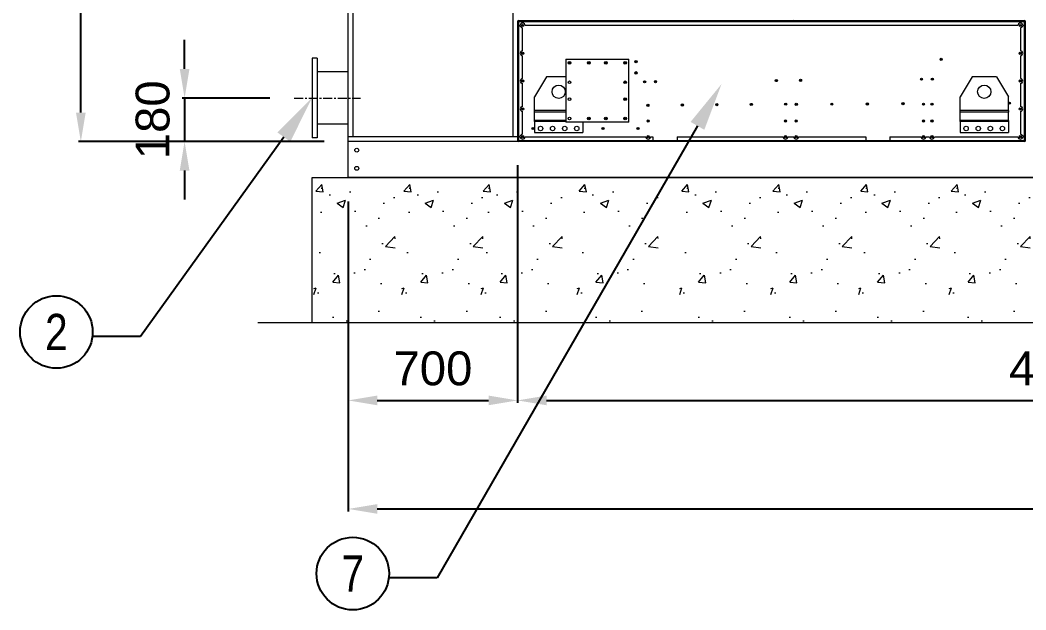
# Model space of a CAD drawing. Header units: millimetres. Extents: x -17070 to 40435, y -291348 to 29674.
# Drawn here: x 19564 to 23723, y 14526 to 16964 of the extents above; entities that cross this region are included whole.
import ezdxf
from ezdxf import colors
from ezdxf.entities.mleader import LeaderData, LeaderLine
from ezdxf.enums import TextEntityAlignment as Align
from ezdxf.math import Vec2, Vec3

# ---------------------------------------------------------------- set-up
doc = ezdxf.new("R2010")
doc.units = ezdxf.units.MM
doc.linetypes.add('CENTER', pattern=[2, 1.25, -0.25, 0.25, -0.25])
for name, color, linetype in [('center', 1, 'CENTER'), ('냉각탑_dim', 1, 'Continuous'), ('냉각탑_text', 3, 'Continuous'), ('냉각탑_기초', 23, 'Continuous')]:
    doc.layers.add(name, color=color, linetype=linetype)
doc.styles.get("Standard").update_dxf_attribs({"font": 'arial.ttf'})
doc.dimstyles.new('1.40', dxfattribs={"dimscale": 20, "dimtxt": 1.5, "dimasz": 1, "dimexe": 0.5, "dimexo": 0.5, "dimgap": 0.5, "dimtad": 1, "dimdec": 0, "dimzin": 0, "dimdsep": 46, "dimtxsty": 'Standard', "dimcen": 0, "dimclrd": 2, "dimclre": 2, "dimclrt": 3, "dimadec": 0, "dimazin": 0, "dimtfac": 1, "dimtdec": 0, "dimtmove": 0, "dimatfit": 0, "dimfxl": 1, "dimtolj": 1, "dimtzin": 0, "dimlwd": -1, "dimlwe": -1, "dimarcsym": 0})

# ---------------------------------------------------------------- blocks, each defined once
blk = doc.blocks.new('*D799')
at = {"color": 2, "transparency": 16777216}
for p, q in [((20594.1, 19254.7), (19805, 19254.7)), ((19815, 16581.7), (19815, 19134.7)), ((20820.9, 16461.7), (19805, 16461.7))]:
    blk.add_line(p, q, dxfattribs=at)
for points in [[(19795, 19134.7), (19835, 19134.7), (19815, 19254.7)], [(19795, 16581.7), (19835, 16581.7), (19815, 16461.7)]]:
    blk.add_solid(points, dxfattribs=at)
at = {"layer": 'Defpoints', "color": 0, "transparency": 16777216}
for p in [(19815, 19254.7), (20694.1, 19254.7), (20920.9, 16461.7)]:
    blk.add_point(p, dxfattribs=at)
at = {"color": 3, "lineweight": 5, "transparency": 16777216, "insert": (19683.5, 17858.2), "char_height": 140, "attachment_point": 5, "rotation": 90}
blk.add_mtext('\\A1;2793', dxfattribs=at)
blk = doc.blocks.new('*D800')
at = {"color": 2, "transparency": 16777216}
for p, q in [((20244, 16761.7), (20244, 16881.7)), ((20597.1, 16641.7), (20234, 16641.7)), ((20244, 16641.7), (20244, 16461.8)), ((20820.9, 16461.8), (20234, 16461.8)), ((20244, 16341.8), (20244, 16221.8))]:
    blk.add_line(p, q, dxfattribs=at)
for points in [[(20224, 16761.7), (20264, 16761.7), (20244, 16641.7)], [(20224, 16341.8), (20264, 16341.8), (20244, 16461.8)]]:
    blk.add_solid(points, dxfattribs=at)
at = {"layer": 'Defpoints', "color": 0, "transparency": 16777216}
for p in [(20697.1, 16641.7), (20244, 16461.8), (20920.9, 16461.8)]:
    blk.add_point(p, dxfattribs=at)
at = {"color": 3, "lineweight": 5, "transparency": 16777216, "insert": (20112.5, 16551.7), "char_height": 140, "attachment_point": 5, "rotation": 90}
blk.add_mtext('\\A1;180', dxfattribs=at)
blk = doc.blocks.new('*D801')
at = {"color": 2, "transparency": 16777216}
for p, q in [((21620.9, 16363.5), (21620.9, 15381.6)), ((20920.9, 16213.4), (20920.9, 15381.6)), ((21040.9, 15391.6), (21500.9, 15391.6))]:
    blk.add_line(p, q, dxfattribs=at)
for points in [[(21040.9, 15411.6), (21040.9, 15371.6), (20920.9, 15391.6)], [(21500.9, 15411.6), (21500.9, 15371.6), (21620.9, 15391.6)]]:
    blk.add_solid(points, dxfattribs=at)
at = {"layer": 'Defpoints', "color": 0, "transparency": 16777216}
for p in [(21620.9, 16463.5), (20920.9, 16313.4), (21620.9, 15391.6)]:
    blk.add_point(p, dxfattribs=at)
at = {"color": 3, "lineweight": 5, "transparency": 16777216, "insert": (21270.9, 15523.1), "char_height": 140, "attachment_point": 5}
blk.add_mtext('\\A1;700', dxfattribs=at)
blk = doc.blocks.new('*D802')
at = {"color": 2, "transparency": 16777216}
for p, q in [((21620.9, 16361.7), (21620.9, 15381.6)), ((26120.9, 16361.7), (26120.9, 15381.6)), ((21740.9, 15391.6), (26000.9, 15391.6))]:
    blk.add_line(p, q, dxfattribs=at)
for points in [[(21740.9, 15411.6), (21740.9, 15371.6), (21620.9, 15391.6)], [(26000.9, 15411.6), (26000.9, 15371.6), (26120.9, 15391.6)]]:
    blk.add_solid(points, dxfattribs=at)
at = {"layer": 'Defpoints', "color": 0, "transparency": 16777216}
for p in [(21620.9, 16461.7), (26120.9, 16461.7), (26120.9, 15391.6)]:
    blk.add_point(p, dxfattribs=at)
at = {"color": 3, "lineweight": 5, "transparency": 16777216, "insert": (23870.9, 15523.1), "char_height": 140, "attachment_point": 5}
blk.add_mtext('\\A1;4500', dxfattribs=at)
blk = doc.blocks.new('*D804')
at = {"color": 2, "transparency": 16777216}
for p, q in [((20920.9, 16213.4), (20920.9, 14932.9)), ((27220.9, 16213.4), (27220.9, 14932.9)), ((21040.9, 14942.9), (27100.9, 14942.9))]:
    blk.add_line(p, q, dxfattribs=at)
for points in [[(21040.9, 14962.9), (21040.9, 14922.9), (20920.9, 14942.9)], [(27100.9, 14962.9), (27100.9, 14922.9), (27220.9, 14942.9)]]:
    blk.add_solid(points, dxfattribs=at)
at = {"layer": 'Defpoints', "color": 0, "transparency": 16777216}
for p in [(20920.9, 16313.4), (27220.9, 16313.4), (27220.9, 14942.9)]:
    blk.add_point(p, dxfattribs=at)
at = {"color": 3, "lineweight": 5, "transparency": 16777216, "insert": (24070.9, 15074.5), "char_height": 140, "attachment_point": 5}
blk.add_mtext('\\A1;6300', dxfattribs=at)
blk = doc.blocks.new('1')
at = {"color": 0, "lineweight": 20}
for p, q in [((20920.9, 16461.8), (20920.9, 19461.8)), ((20940.9, 16481.8), (20940.9, 19441.8)), ((21620.9, 16481.8), (20920.9, 16481.8)), ((21620.9, 16461.8), (20920.9, 16461.8)), ((20920.9, 16313.4), (20920.9, 16461.7)), ((21620.9, 16461.7), (21620.9, 16465.2)), ((21624.4, 16461.7), (21620.9, 16461.7)), ((27220.9, 16313.4), (20920.9, 16313.4))]:
    blk.add_line(p, q, dxfattribs=at)
at = {"color": 7, "lineweight": 20, "ltscale": 0.108889}
blk.add_line((21600.9, 19441.8), (21600.9, 16481.8), dxfattribs=at)
at = {"color": 7, "lineweight": 20, "ltscale": 0.010278}
for p, q in [((21620.9, 16958.2), (21620.9, 16939.7)), ((21622.9, 16939.7), (21622.9, 16958.2)), ((23717.4, 16939.7), (23717.4, 16958.2)), ((23718.9, 16958.2), (23718.9, 16939.7)), ((23720.9, 16939.7), (23720.9, 16958.2)), ((21620.9, 16483.7), (21620.9, 16465.2)), ((21622.9, 16465.2), (21622.9, 16483.7)), ((23717.4, 16465.2), (23717.4, 16483.7)), ((23718.9, 16483.7), (23718.9, 16465.2)), ((23720.9, 16465.2), (23720.9, 16483.7))]:
    blk.add_line(p, q, dxfattribs=at)
at = {"color": 7, "lineweight": 20, "ltscale": 0.001111}
for p, q in [((21622.9, 16958.2), (21620.9, 16958.2)), ((21624.4, 16941.7), (21624.4, 16939.7)), ((21639.2, 16961.7), (21639.2, 16963.7)), ((21642.4, 16961.7), (21642.4, 16963.7)), ((23720.9, 16958.2), (23718.9, 16958.2)), ((21624.4, 16483.7), (21624.4, 16481.7)), ((21620.9, 16465.2), (21622.9, 16465.2)), ((23718.9, 16465.2), (23720.9, 16465.2))]:
    blk.add_line(p, q, dxfattribs=at)
at = {"color": 7, "lineweight": 20, "ltscale": 0.253333}
for p, q in [((21620.9, 16939.7), (21620.9, 16483.7)), ((21624.4, 16939.7), (21624.4, 16483.7)), ((23717.4, 16483.7), (23717.4, 16939.7)), ((23720.9, 16483.7), (23720.9, 16939.7))]:
    blk.add_line(p, q, dxfattribs=at)
at = {"color": 7, "lineweight": 20, "ltscale": 0.001944}
for p, q in [((21620.9, 16939.7), (21624.4, 16939.7)), ((21624.4, 16958.2), (21624.4, 16961.7)), ((23717.4, 16958.2), (23717.4, 16961.7)), ((23720.9, 16939.7), (23717.4, 16939.7)), ((21620.9, 16483.7), (21624.4, 16483.7)), ((23720.9, 16483.7), (23717.4, 16483.7)), ((21624.4, 16465.2), (21624.4, 16461.7)), ((23717.4, 16465.2), (23717.4, 16461.7))]:
    blk.add_line(p, q, dxfattribs=at)
at = {"color": 7, "lineweight": 20, "ltscale": 0.000833333}
for p, q in [((21624.4, 16958.2), (21622.9, 16958.2)), ((23717.4, 16958.2), (23718.9, 16958.2)), ((21624.4, 16465.2), (21622.9, 16465.2)), ((23717.4, 16465.2), (23718.9, 16465.2))]:
    blk.add_line(p, q, dxfattribs=at)
at = {"color": 7, "lineweight": 20}
for p, q in [((21624.4, 16961.7), (23717.4, 16961.7)), ((21624.4, 16958.2), (23717.4, 16958.2)), ((23689.9, 16941.7), (21651.9, 16941.7)), ((23717.4, 16461.7), (21624.4, 16461.7))]:
    blk.add_line(p, q, dxfattribs=at)
at = {"color": 7, "lineweight": 20, "ltscale": 0.009167}
for p, q in [((21624.4, 16958.2), (21624.4, 16941.7)), ((23717.4, 16941.7), (23717.4, 16958.2)), ((21624.4, 16481.7), (21624.4, 16465.2)), ((22180.9, 16481.7), (22180.9, 16465.2)), ((22280.9, 16481.7), (22280.9, 16465.2)), ((23060.9, 16481.7), (23060.9, 16465.2)), ((23160.9, 16481.7), (23160.9, 16465.2)), ((23717.4, 16465.2), (23717.4, 16481.7))]:
    blk.add_line(p, q, dxfattribs=at)
at = {"color": 7, "lineweight": 20, "ltscale": 0.004167}
for p, q in [((21631.9, 16941.7), (21624.4, 16941.7)), ((23717.4, 16941.7), (23709.9, 16941.7)), ((21624.4, 16481.7), (21631.9, 16481.7)), ((23709.9, 16481.7), (23717.4, 16481.7))]:
    blk.add_line(p, q, dxfattribs=at)
at = {"color": 7, "lineweight": 20, "ltscale": 0.004279}
for p, q in [((21624.4, 16939.7), (21632.1, 16939.7)), ((23717.4, 16939.7), (23709.7, 16939.7)), ((21624.4, 16483.7), (21632.1, 16483.7)), ((23717.4, 16483.7), (23709.7, 16483.7))]:
    blk.add_line(p, q, dxfattribs=at)
at = {"color": 7, "lineweight": 20, "ltscale": 0.001453}
blk.add_line((21639.2, 16940.4), (21639.2, 16943), dxfattribs=at)
at = {"color": 7, "lineweight": 20, "ltscale": 0.052833}
for p, q in [((21640.9, 16836.7), (21640.9, 16931.8)), ((23700.9, 16931.8), (23700.9, 16836.7)), ((21640.9, 16721.7), (21640.9, 16816.8)), ((23700.9, 16816.8), (23700.9, 16721.7)), ((21640.9, 16606.7), (21640.9, 16701.8)), ((23700.9, 16701.8), (23700.9, 16606.7)), ((21640.9, 16491.7), (21640.9, 16586.8)), ((23700.9, 16586.8), (23700.9, 16491.7))]:
    blk.add_line(p, q, dxfattribs=at)
at = {"color": 7, "lineweight": 20, "ltscale": 0.003287}
blk.add_line((21642.4, 16938.8), (21642.4, 16944.7), dxfattribs=at)
at = {"color": 7, "lineweight": 20, "ltscale": 0.001115}
for p, q in [((22120.6, 16961.7), (22120.8, 16963.7)), ((22147.2, 16961.7), (22147.4, 16963.7)), ((22150.7, 16961.7), (22150.9, 16963.7)), ((22151.1, 16961.7), (22151.3, 16963.7)), ((22761.3, 16963.7), (22761.1, 16961.7)), ((22761.1, 16961.7), (22761.3, 16963.7)), ((23371.3, 16963.7), (23371.1, 16961.7)), ((23371.5, 16961.7), (23371.7, 16963.7)), ((23375, 16961.7), (23375.2, 16963.7)), ((23401.6, 16961.7), (23401.8, 16963.7))]:
    blk.add_line(p, q, dxfattribs=at)
at = {"color": 7, "lineweight": 20, "ltscale": 0.183333}
for p, q in [((20770.9, 16806.7), (20770.9, 16476.7)), ((20792.9, 16806.7), (20792.9, 16476.7))]:
    blk.add_line(p, q, dxfattribs=at)
at = {"color": 7, "lineweight": 20, "ltscale": 0.012222}
for p, q in [((20792.9, 16806.7), (20770.9, 16806.7)), ((20792.9, 16476.7), (20770.9, 16476.7))]:
    blk.add_line(p, q, dxfattribs=at)
at = {"color": 7, "lineweight": 20, "ltscale": 0.1375}
blk.add_line((20770.9, 16806.7), (20770.9, 16559.2), dxfattribs=at)
at = {"color": 7, "lineweight": 20, "ltscale": 0.144444}
for p, q in [((21820.9, 16801.7), (22080.9, 16801.7)), ((21820.9, 16801.7), (21820.9, 16541.7)), ((22080.9, 16541.7), (22080.9, 16801.7)), ((22080.9, 16541.7), (21820.9, 16541.7))]:
    blk.add_line(p, q, dxfattribs=at)
at = {"color": 7, "lineweight": 20, "ltscale": 0.002633}
for p, q in [((21838.3, 16788.6), (21833.5, 16788.6)), ((21918.3, 16788.6), (21913.5, 16788.6)), ((21988.3, 16788.6), (21983.5, 16788.6)), ((22068.3, 16788.6), (22063.5, 16788.6))]:
    blk.add_line(p, q, dxfattribs=at)
at = {"color": 7, "lineweight": 20, "ltscale": 0.098888}
for p, q in [((20920.9, 16749.9), (20792.9, 16749.9)), ((20920.9, 16533.6), (20792.9, 16533.6))]:
    blk.add_line(p, q, dxfattribs=at)
at = {"color": 7, "lineweight": 20, "ltscale": 0.053832}
for p, q in [((21740.9, 16729.7), (21690.9, 16646.7)), ((23500.9, 16729.7), (23450.9, 16646.7)), ((23600.9, 16729.7), (23650.9, 16646.7))]:
    blk.add_line(p, q, dxfattribs=at)
at = {"color": 7, "lineweight": 20, "ltscale": 0.044444}
blk.add_line((21820.9, 16729.7), (21740.9, 16729.7), dxfattribs=at)
at = {"color": 7, "lineweight": 20, "ltscale": 1.31094e-06}
blk.add_line((22105.9, 16745.7), (22105.9, 16745.7), dxfattribs=at)
at = {"color": 7, "lineweight": 20, "ltscale": 0.055556}
for p, q in [((23600.9, 16729.7), (23500.9, 16729.7)), ((22280.9, 16465.2), (22180.9, 16465.2)), ((23160.9, 16465.2), (23060.9, 16465.2))]:
    blk.add_line(p, q, dxfattribs=at)
at = {"color": 7, "lineweight": 20, "ltscale": 0.031187}
for p, q in [((21690.9, 16590.6), (21690.9, 16646.7)), ((23450.9, 16590.6), (23450.9, 16646.7)), ((23650.9, 16590.6), (23650.9, 16646.7))]:
    blk.add_line(p, q, dxfattribs=at)
at = {"color": 7, "lineweight": 20, "ltscale": 0.003143}
blk.add_line((21640.9, 16593.9), (21640.9, 16599.5), dxfattribs=at)
at = {"color": 7, "lineweight": 20, "ltscale": 0.045833}
blk.add_line((20770.9, 16559.2), (20770.9, 16476.7), dxfattribs=at)
at = {"color": 7, "lineweight": 20, "ltscale": 0.003919}
for p, q in [((21690.9, 16583.5), (21690.9, 16590.6)), ((23450.9, 16583.5), (23450.9, 16590.6)), ((23650.9, 16590.6), (23650.9, 16583.5))]:
    blk.add_line(p, q, dxfattribs=at)
at = {"color": 7, "lineweight": 20, "ltscale": 0.072222}
for p, q in [((21820.9, 16590.6), (21690.9, 16590.6)), ((21820.9, 16583.5), (21690.9, 16583.5)), ((21820.9, 16548.3), (21690.9, 16548.3)), ((21820.9, 16544.8), (21690.9, 16544.8))]:
    blk.add_line(p, q, dxfattribs=at)
at = {"color": 7, "lineweight": 20, "ltscale": 0.019545}
for p, q in [((21690.9, 16548.3), (21690.9, 16583.5)), ((23450.9, 16548.3), (23450.9, 16583.5)), ((23650.9, 16548.3), (23650.9, 16583.5))]:
    blk.add_line(p, q, dxfattribs=at)
at = {"color": 7, "lineweight": 20, "ltscale": 0.111111}
for p, q in [((23650.9, 16590.6), (23450.9, 16590.6)), ((23650.9, 16583.5), (23450.9, 16583.5)), ((23650.9, 16548.3), (23450.9, 16548.3)), ((23650.9, 16544.8), (23450.9, 16544.8)), ((21690.9, 16498.7), (21890.9, 16498.7)), ((23450.9, 16498.7), (23650.9, 16498.7))]:
    blk.add_line(p, q, dxfattribs=at)
at = {"color": 7, "lineweight": 20, "ltscale": 0.001959}
for p, q in [((21690.9, 16544.8), (21690.9, 16548.3)), ((23450.9, 16544.8), (23450.9, 16548.3)), ((23650.9, 16548.3), (23650.9, 16544.8))]:
    blk.add_line(p, q, dxfattribs=at)
at = {"color": 7, "lineweight": 20, "ltscale": 0.025612}
for p, q in [((21690.9, 16544.8), (21690.9, 16498.7)), ((23450.9, 16544.8), (23450.9, 16498.7)), ((23650.9, 16544.8), (23650.9, 16498.7))]:
    blk.add_line(p, q, dxfattribs=at)
at = {"color": 7, "lineweight": 20, "ltscale": 0.023889}
blk.add_line((21890.9, 16541.7), (21890.9, 16498.7), dxfattribs=at)
at = {"color": 7, "lineweight": 20, "ltscale": 0.277222}
blk.add_line((21651.9, 16481.7), (22150.9, 16481.7), dxfattribs=at)
at = {"color": 7, "lineweight": 20, "ltscale": 0.005556}
blk.add_line((22170.9, 16481.7), (22180.9, 16481.7), dxfattribs=at)
at = {"color": 7, "lineweight": 20, "ltscale": 0.243333}
blk.add_line((22280.9, 16481.7), (22718.9, 16481.7), dxfattribs=at)
at = {"color": 7, "lineweight": 20, "ltscale": 0.013333}
blk.add_line((22738.9, 16481.7), (22762.9, 16481.7), dxfattribs=at)
at = {"color": 7, "lineweight": 20, "ltscale": 0.154444}
blk.add_line((22782.9, 16481.7), (23060.9, 16481.7), dxfattribs=at)
at = {"color": 7, "lineweight": 20, "ltscale": 0.071389}
blk.add_line((23160.9, 16481.7), (23289.4, 16481.7), dxfattribs=at)
at = {"color": 7, "lineweight": 20, "ltscale": 0.008333}
blk.add_line((23309.4, 16481.7), (23324.4, 16481.7), dxfattribs=at)
at = {"color": 7, "lineweight": 20, "ltscale": 0.191944}
blk.add_line((23344.4, 16481.7), (23689.9, 16481.7), dxfattribs=at)
at = {"color": 7, "lineweight": 20, "ltscale": 0.309167}
for p, q in [((22180.9, 16465.2), (21624.4, 16465.2)), ((23717.4, 16465.2), (23160.9, 16465.2))]:
    blk.add_line(p, q, dxfattribs=at)
at = {"color": 7, "lineweight": 20, "ltscale": 0.433333}
blk.add_line((23060.9, 16465.2), (22280.9, 16465.2), dxfattribs=at)
at = {"color": 7, "lineweight": 20}
for centre, radius in [((21641.9, 16941.7), 4.5), ((21641.9, 16941.7), 3), ((23699.9, 16941.7), 4.5), ((23699.9, 16941.7), 3), ((21641.9, 16826.7), 4.5), ((21641.9, 16826.7), 3), ((23372.5, 16801.3), 4.5), ((23372.5, 16801.3), 3), ((23699.9, 16826.7), 4.5), ((23699.9, 16826.7), 3), ((21835.9, 16786.7), 5.5), ((21835.9, 16786.7), 3), ((21915.9, 16786.7), 5.5), ((21915.9, 16786.7), 3), ((21985.9, 16786.7), 5.5), ((21985.9, 16786.7), 3), ((22065.9, 16786.7), 5.5), ((22065.9, 16786.7), 3), ((22110.9, 16791.7), 5), ((22110.9, 16791.7), 3.5), ((22110.9, 16745.7), 5), ((22110.9, 16745.7), 3.5), ((22791.2, 16714.7), 4.5), ((23291.2, 16719.4), 4.5), ((23291.2, 16719.4), 3), ((23336.2, 16719.8), 4.5), ((23336.2, 16719.8), 3), ((21641.9, 16711.7), 4.5), ((21641.9, 16711.7), 3), ((21790.9, 16667.7), 27.5), ((21835.9, 16706.7), 5.5), ((22065.9, 16706.7), 5.5), ((22065.9, 16706.7), 3), ((22146.3, 16708.8), 4.5), ((22146.3, 16708.8), 3), ((22191.3, 16709.2), 4.5), ((22191.3, 16709.2), 3), ((22691.2, 16713.8), 4.5), ((22691.2, 16713.8), 3), ((22791.2, 16714.7), 3), ((23550.9, 16667.7), 27.5), ((23699.9, 16711.7), 4.5), ((23699.9, 16711.7), 3), ((21835.9, 16636.7), 5.5), ((22065.9, 16636.7), 5.5), ((22065.9, 16636.7), 3), ((21641.9, 16596.7), 4.5), ((21641.9, 16596.7), 3), ((22159.9, 16611.2), 4.5), ((22159.9, 16611.7), 3), ((22302.4, 16612.9), 4.5), ((22302.4, 16612.9), 3), ((22444.9, 16614.1), 4.5), ((22444.9, 16614.1), 3), ((22587.4, 16615.2), 4.5), ((22587.4, 16615.2), 3), ((22729.9, 16616.4), 4.5), ((22729.9, 16616.4), 3), ((22773.4, 16615.7), 4.5), ((22773.4, 16615.7), 3), ((22920.4, 16616.5), 4.5), ((22920.4, 16616.5), 3), ((23067.4, 16617.3), 4.5), ((23067.4, 16617.3), 3), ((23214.4, 16618.1), 4.5), ((23214.4, 16618.1), 3), ((23299.4, 16616.2), 4.5), ((23299.4, 16616.2), 3), ((23334.4, 16616.2), 4.5), ((23334.4, 16616.2), 3), ((23655.4, 16620.5), 4.5), ((23655.4, 16620.5), 3), ((23699.9, 16596.7), 4.5), ((23699.9, 16596.7), 3), ((21835.9, 16556.7), 5.5), ((21915.9, 16556.7), 5.5), ((21915.9, 16556.7), 3), ((21985.9, 16556.7), 5.5), ((21985.9, 16556.7), 3), ((22065.9, 16556.7), 5.5), ((22065.9, 16556.7), 3), ((21683.9, 16515.7), 4.5), ((21683.9, 16515.7), 3), ((21715.9, 16515.7), 9), ((21765.9, 16515.7), 9), ((21815.9, 16515.7), 9), ((21865.9, 16515.7), 9), ((21973.9, 16515.7), 4.5), ((21973.9, 16515.7), 3), ((22118.9, 16515.7), 4.5), ((22118.9, 16515.7), 3), ((22160.9, 16546.7), 4.5), ((22160.9, 16546.7), 3), ((22728.9, 16546.7), 4.5), ((22728.9, 16546.7), 3), ((22772.9, 16546.7), 4.5), ((22772.9, 16546.7), 3), ((23299.4, 16546.7), 4.5), ((23299.4, 16546.7), 3), ((23334.4, 16546.7), 4.5), ((23334.4, 16546.7), 3), ((23475.9, 16515.7), 9), ((23525.9, 16515.7), 9), ((23575.9, 16515.7), 9), ((23625.9, 16515.7), 9), ((21641.9, 16481.7), 4.5), ((21641.9, 16481.7), 3), ((22160.9, 16481.7), 4.5), ((22160.9, 16481.7), 3), ((22728.9, 16481.7), 4.5), ((22728.9, 16481.7), 3), ((22772.9, 16481.7), 4.5), ((22772.9, 16481.7), 3), ((23299.4, 16481.7), 4.5), ((23299.4, 16481.7), 3), ((23334.4, 16481.7), 4.5), ((23334.4, 16481.7), 3), ((23699.9, 16481.7), 4.5), ((23699.9, 16481.7), 3)]:
    blk.add_circle(centre, radius, dxfattribs=at)
at = {"lineweight": 20}
for centre in [(20955.9, 16425.9), (20955.9, 16350.9)]:
    blk.add_circle(centre, 8, dxfattribs=at)
at = {"color": 7, "lineweight": 20}
for centre, radius, start, end in [((21624.4, 16958.2), 3.5, 90, 180), ((21624.4, 16958.2), 1.5, 90, 180), ((21641.9, 16941.7), 10, 360, 180), ((21641.9, 16941.7), 10, 191.537, 264.2608), ((21659.4, 16958.2), 3.5, 89.755, 90), ((22032.7, 16959.7), 30.3, 172.402, 176.2097), ((22032.7, 16959.7), 30.3, 3.7903, 7.598), ((23682.4, 16958.2), 3.5, 90, 90.245), ((23699.9, 16941.7), 10, 360, 180), ((23699.9, 16941.7), 10, 275.7392, 348.463), ((23717.4, 16958.2), 3.5, 360, 90), ((23717.4, 16958.2), 1.5, 360, 90), ((21641.9, 16826.7), 10, 95.7392, 264.2608), ((23699.9, 16826.7), 10, 275.7392, 84.2608), ((21641.9, 16711.7), 10, 95.7392, 264.2608), ((23699.9, 16711.7), 10, 275.7392, 84.2608), ((21641.9, 16596.7), 10, 95.7392, 264.2608), ((23699.9, 16596.7), 10, 275.7392, 84.2608), ((21641.9, 16481.7), 10, 180, 360), ((21641.9, 16481.7), 10, 95.7392, 168.463), ((22160.9, 16481.7), 10, 180, 360), ((22728.9, 16481.7), 10, 180, 360), ((22772.9, 16481.7), 10, 180, 360), ((23299.4, 16481.7), 10, 180, 360), ((23334.4, 16481.7), 10, 180, 360), ((23699.9, 16481.7), 10, 180, 360), ((23699.9, 16481.7), 10, 11.537, 84.2608), ((21624.4, 16465.2), 3.5, 180, 270), ((21624.4, 16465.2), 1.5, 180, 270), ((23717.4, 16465.2), 1.5, 270, 0), ((23717.4, 16465.2), 3.5, 270, 0)]:
    blk.add_arc(centre, radius, start, end, dxfattribs=at)
at = {"layer": 'center', "lineweight": 20, "ltscale": 30}
blk.add_line((20697.1, 16641.7), (20971, 16641.7), dxfattribs=at)

msp = doc.modelspace()

# ---------------------------------------------------------------- hatches: boundary and pattern name
at = {"layer": '냉각탑_기초', "lineweight": 20, "ltscale": 30}
h = msp.add_hatch(dxfattribs=at)
h.set_pattern_fill('AR-CONC', color=256, scale=50, style=0)
h.set_pattern_definition([(50, (6185.58, -227.96), (358.63, -31.376), [37.5, -412.5]), (355, (6185.58, -227.96), (-69.3757, 376.096), [30, -330]), (100.4514, (6215.47, -230.57), (289.2547, 344.72), [31.87, -350.571]), (46.1842, (6185.6, -127.96), (533.6205, -82.7595), [56.25, -618.75]), (96.6356, (6230.05, -134.86), (467.331, 487.059), [47.805, -525.856]), (351.1842, (6185.6, -127.96), (467.331, 487.059), [45, -495]), (21, (6235.58, -152.96), (298.4535, -201.3094), [37.5, -412.5]), (326, (6235.58, -152.96), (121.6577, 362.575), [30, -330]), (71.4514, (6260.45, -169.74), (420.1113, 161.265), [31.87, -350.571]), (37.5, (6185.58, -227.96), (6.0799, 166.4469), [0, -326, 0, -335, 0, -331.25]), (7.5, (6185.58, -227.96), (131.5348, 197.2059), [0, -191, 0, -318.5, 0, -126.25]), (327.5, (6074.08, -227.96), (266.9112, -11.2774), [0, -125, 0, -390, 0, -517.5]), (317.5, (6024.08, -227.96), (291.593, 50.0525), [0, -162.5, 0, -259, 0, -367.5])])
h.paths.add_polyline_path([(21114.1, 16313.4), (20779.1, 16313.4), (20779.1, 15713.4), (21114.1, 15713.4)])
h = msp.add_hatch(dxfattribs=at)
h.set_pattern_fill('AR-CONC', color=256, scale=50, style=0)
h.set_pattern_definition([(50, (6549.16, -227.96), (358.63, -31.376), [37.5, -412.5]), (355, (6549.16, -227.96), (-69.3757, 376.096), [30, -330]), (100.4514, (6579.05, -230.57), (289.2547, 344.72), [31.87, -350.571]), (46.1842, (6549.16, -127.96), (533.6205, -82.7595), [56.25, -618.75]), (96.6356, (6593.63, -134.86), (467.331, 487.059), [47.805, -525.856]), (351.1842, (6549.16, -127.96), (467.331, 487.059), [45, -495]), (21, (6599.16, -152.96), (298.4535, -201.3094), [37.5, -412.5]), (326, (6599.16, -152.96), (121.6577, 362.575), [30, -330]), (71.4514, (6624.03, -169.74), (420.1113, 161.265), [31.87, -350.571]), (37.5, (6549.16, -227.96), (6.0799, 166.4469), [0, -326, 0, -335, 0, -331.25]), (7.5, (6549.16, -227.96), (131.5348, 197.2059), [0, -191, 0, -318.5, 0, -126.25]), (327.5, (6437.66, -227.96), (266.9112, -11.2774), [0, -125, 0, -390, 0, -517.5]), (317.5, (6387.66, -227.96), (291.593, 50.0525), [0, -162.5, 0, -259, 0, -367.5])])
h.paths.add_polyline_path([(21477.7, 16313.4), (21142.7, 16313.4), (21142.7, 15713.4), (21477.7, 15713.4)])
h = msp.add_hatch(dxfattribs=at)
h.set_pattern_fill('AR-CONC', color=256, scale=50, style=0)
h.set_pattern_definition([(50, (6877.37, -227.96), (358.63, -31.376), [37.5, -412.5]), (355, (6877.37, -227.96), (-69.3757, 376.096), [30, -330]), (100.4514, (6907.25, -230.57), (289.2547, 344.72), [31.87, -350.571]), (46.1842, (6877.37, -127.96), (533.6205, -82.7595), [56.25, -618.75]), (96.6356, (6921.84, -134.86), (467.331, 487.059), [47.805, -525.856]), (351.1842, (6877.37, -127.96), (467.331, 487.059), [45, -495]), (21, (6927.37, -152.96), (298.4535, -201.3094), [37.5, -412.5]), (326, (6927.37, -152.96), (121.6577, 362.575), [30, -330]), (71.4514, (6952.24, -169.74), (420.1113, 161.265), [31.87, -350.571]), (37.5, (6877.37, -227.96), (6.0799, 166.4469), [0, -326, 0, -335, 0, -331.25]), (7.5, (6877.37, -227.96), (131.5348, 197.2059), [0, -191, 0, -318.5, 0, -126.25]), (327.5, (6765.87, -227.96), (266.9112, -11.2774), [0, -125, 0, -390, 0, -517.5]), (317.5, (6715.87, -227.96), (291.593, 50.0525), [0, -162.5, 0, -259, 0, -367.5])])
h.paths.add_polyline_path([(21805.9, 16313.4), (21470.9, 16313.4), (21470.9, 15713.4), (21805.9, 15713.4)])
h = msp.add_hatch(dxfattribs=at)
h.set_pattern_fill('AR-CONC', color=256, scale=50, style=0)
h.set_pattern_definition([(50, (7273.82, -227.96), (358.63, -31.376), [37.5, -412.5]), (355, (7273.82, -227.96), (-69.3757, 376.096), [30, -330]), (100.4514, (7303.7, -230.57), (289.2547, 344.72), [31.87, -350.571]), (46.1842, (7273.8, -127.96), (533.6205, -82.7595), [56.25, -618.75]), (96.6356, (7318.3, -134.86), (467.331, 487.059), [47.805, -525.856]), (351.1842, (7273.8, -127.96), (467.331, 487.059), [45, -495]), (21, (7323.82, -152.96), (298.4535, -201.3094), [37.5, -412.5]), (326, (7323.82, -152.96), (121.6577, 362.575), [30, -330]), (71.4514, (7348.7, -169.74), (420.1113, 161.265), [31.87, -350.571]), (37.5, (7273.82, -227.96), (6.0799, 166.4469), [0, -326, 0, -335, 0, -331.25]), (7.5, (7273.82, -227.96), (131.5348, 197.2059), [0, -191, 0, -318.5, 0, -126.25]), (327.5, (7162.32, -227.96), (266.9112, -11.2774), [0, -125, 0, -390, 0, -517.5]), (317.5, (7112.32, -227.96), (291.593, 50.0525), [0, -162.5, 0, -259, 0, -367.5])])
h.paths.add_polyline_path([(22202.3, 16313.4), (21867.3, 16313.4), (21867.3, 15713.4), (22202.3, 15713.4)])
h = msp.add_hatch(dxfattribs=at)
h.set_pattern_fill('AR-CONC', color=256, scale=50, style=0)
h.set_pattern_definition([(50, (7698, -227.96), (358.63, -31.376), [37.5, -412.5]), (355, (7698, -227.96), (-69.3757, 376.096), [30, -330]), (100.4514, (7727.9, -230.57), (289.2547, 344.72), [31.87, -350.571]), (46.1842, (7698, -127.96), (533.6205, -82.7595), [56.25, -618.75]), (96.6356, (7742.47, -134.86), (467.331, 487.059), [47.805, -525.856]), (351.1842, (7698, -127.96), (467.331, 487.059), [45, -495]), (21, (7748, -152.96), (298.4535, -201.3094), [37.5, -412.5]), (326, (7748, -152.96), (121.6577, 362.575), [30, -330]), (71.4514, (7772.87, -169.74), (420.1113, 161.265), [31.87, -350.571]), (37.5, (7698, -227.96), (6.0799, 166.4469), [0, -326, 0, -335, 0, -331.25]), (7.5, (7698, -227.96), (131.5348, 197.2059), [0, -191, 0, -318.5, 0, -126.25]), (327.5, (7586.5, -227.96), (266.9112, -11.2774), [0, -125, 0, -390, 0, -517.5]), (317.5, (7536.5, -227.96), (291.593, 50.0525), [0, -162.5, 0, -259, 0, -367.5])])
h.paths.add_polyline_path([(22626.5, 16313.4), (22291.5, 16313.4), (22291.5, 15713.4), (22626.5, 15713.4)])
h = msp.add_hatch(dxfattribs=at)
h.set_pattern_fill('AR-CONC', color=256, scale=50, style=0)
h.set_pattern_definition([(50, (8075.04, -227.96), (358.63, -31.376), [37.5, -412.5]), (355, (8075.04, -227.96), (-69.3757, 376.096), [30, -330]), (100.4514, (8104.93, -230.57), (289.2547, 344.72), [31.87, -350.571]), (46.1842, (8075.04, -127.96), (533.6205, -82.7595), [56.25, -618.75]), (96.6356, (8119.5, -134.86), (467.331, 487.059), [47.805, -525.856]), (351.1842, (8075.04, -127.96), (467.331, 487.059), [45, -495]), (21, (8125.04, -152.96), (298.4535, -201.3094), [37.5, -412.5]), (326, (8125.04, -152.96), (121.6577, 362.575), [30, -330]), (71.4514, (8149.9, -169.74), (420.1113, 161.265), [31.87, -350.571]), (37.5, (8075.04, -227.96), (6.0799, 166.4469), [0, -326, 0, -335, 0, -331.25]), (7.5, (8075.04, -227.96), (131.5348, 197.2059), [0, -191, 0, -318.5, 0, -126.25]), (327.5, (7963.54, -227.96), (266.9112, -11.2774), [0, -125, 0, -390, 0, -517.5]), (317.5, (7913.54, -227.96), (291.593, 50.0525), [0, -162.5, 0, -259, 0, -367.5])])
h.paths.add_polyline_path([(23003.6, 16313.4), (22668.6, 16313.4), (22668.6, 15713.4), (23003.6, 15713.4)])
h = msp.add_hatch(dxfattribs=at)
h.set_pattern_fill('AR-CONC', color=256, scale=50, style=0)
h.set_pattern_definition([(50, (8438.23, -227.96), (358.63, -31.376), [37.5, -412.5]), (355, (8438.23, -227.96), (-69.3757, 376.096), [30, -330]), (100.4514, (8468.1, -230.57), (289.2547, 344.72), [31.87, -350.571]), (46.1842, (8438.23, -127.96), (533.6205, -82.7595), [56.25, -618.75]), (96.6356, (8482.7, -134.86), (467.331, 487.059), [47.805, -525.856]), (351.1842, (8438.2, -127.96), (467.331, 487.059), [45, -495]), (21, (8488.23, -152.96), (298.4535, -201.3094), [37.5, -412.5]), (326, (8488.23, -152.96), (121.6577, 362.575), [30, -330]), (71.4514, (8513.1, -169.74), (420.1113, 161.265), [31.87, -350.571]), (37.5, (8438.23, -227.96), (6.0799, 166.4469), [0, -326, 0, -335, 0, -331.25]), (7.5, (8438.23, -227.96), (131.5348, 197.2059), [0, -191, 0, -318.5, 0, -126.25]), (327.5, (8326.73, -227.96), (266.9112, -11.2774), [0, -125, 0, -390, 0, -517.5]), (317.5, (8276.73, -227.96), (291.593, 50.0525), [0, -162.5, 0, -259, 0, -367.5])])
h.paths.add_polyline_path([(23366.8, 16313.4), (23031.8, 16313.4), (23031.8, 15713.4), (23366.8, 15713.4)])
h = msp.add_hatch(dxfattribs=at)
h.set_pattern_fill('AR-CONC', color=256, scale=50, style=0)
h.set_pattern_definition([(50, (8812.5, -227.96), (358.63, -31.376), [37.5, -412.5]), (355, (8812.5, -227.96), (-69.3757, 376.096), [30, -330]), (100.4514, (8842.4, -230.57), (289.2547, 344.72), [31.87, -350.571]), (46.1842, (8812.5, -127.96), (533.6205, -82.7595), [56.25, -618.75]), (96.6356, (8856.97, -134.86), (467.331, 487.059), [47.805, -525.856]), (351.1842, (8812.5, -127.96), (467.331, 487.059), [45, -495]), (21, (8862.5, -152.96), (298.4535, -201.3094), [37.5, -412.5]), (326, (8862.5, -152.96), (121.6577, 362.575), [30, -330]), (71.4514, (8887.37, -169.74), (420.1113, 161.265), [31.87, -350.571]), (37.5, (8812.5, -227.96), (6.0799, 166.4469), [0, -326, 0, -335, 0, -331.25]), (7.5, (8812.5, -227.96), (131.5348, 197.2059), [0, -191, 0, -318.5, 0, -126.25]), (327.5, (8701, -227.96), (266.9112, -11.2774), [0, -125, 0, -390, 0, -517.5]), (317.5, (8651, -227.96), (291.593, 50.0525), [0, -162.5, 0, -259, 0, -367.5])])
h.paths.add_polyline_path([(23741, 16313.4), (23406, 16313.4), (23406, 15713.4), (23741, 15713.4)])

# ---------------------------------------------------------------- linework, layer by layer
at = {"layer": '냉각탑_dim', "linetype": 'ByBlock', "lineweight": -3}
for centre in [(19713.9, 15674.4), (20939.5, 14675.7)]:
    msp.add_circle(centre, 150, dxfattribs=at)
at = {"layer": '냉각탑_기초', "lineweight": 20, "ltscale": 30}
for p, q in [((20770.9, 15713.4), (20770.9, 16313.4)), ((20770.9, 16313.4), (27370.9, 16313.4)), ((20546.9, 15713.4), (27668.2, 15713.4))]:
    msp.add_line(p, q, dxfattribs=at)

# ---------------------------------------------------------------- block references
msp.add_blockref('1', (0, 0))

# ---------------------------------------------------------------- texts
at = {"layer": '냉각탑_text', "width": 0.8}
for s, p in [('2', (19713.9, 15674.4)), ('7', (20939.5, 14675.7))]:
    msp.add_text(s, height=150, dxfattribs=at).set_placement(p, align=Align.MIDDLE_CENTER)

# ---------------------------------------------------------------- dimensions: what is measured, and where the dimension line sits
at = {"lineweight": 5}
dim = msp.add_linear_dim(base=(19815, 19254.7), p1=(20920.9, 16461.7), p2=(20694.1, 19254.7), angle=90, dimstyle='1.40', override={"dimtxt": 7, "dimasz": 6, "dimexo": 5, "dimgap": 3}, dxfattribs=at)
dim.commit()
dim.dimension.update_dxf_attribs({"geometry": '*D799', "text_midpoint": (19683.5, 17858.2)})
dim = msp.add_linear_dim(base=(20244, 16461.8), p1=(20697.1, 16641.7), p2=(20920.9, 16461.8), angle=90, dimstyle='1.40', override={"dimtxt": 7, "dimasz": 6, "dimexo": 5, "dimgap": 3}, dxfattribs=at)
dim.commit()
dim.dimension.update_dxf_attribs({"geometry": '*D800', "text_midpoint": (20244, 16551.7), "dimtype": 160})
for base, p1, p2, picture, middle in [((21620.9, 15391.6), (20920.9, 16313.4), (21620.9, 16463.5), '*D801', (21270.9, 15523.1)), ((26120.9, 15391.6), (21620.9, 16461.7), (26120.9, 16461.7), '*D802', (23870.9, 15523.1)), ((27220.9, 14942.9), (20920.9, 16313.4), (27220.9, 16313.4), '*D804', (24070.9, 15074.5))]:
    dim = msp.add_linear_dim(base=base, p1=p1, p2=p2, dimstyle='1.40', override={"dimtxt": 7, "dimasz": 6, "dimexo": 5, "dimgap": 3}, dxfattribs=at)
    dim.commit()
    dim.dimension.update_dxf_attribs({"geometry": picture, "text_midpoint": middle})

# ---------------------------------------------------------------- leaders
at = {"layer": '냉각탑_dim', "lineweight": -3}
ml = msp.add_multileader_mtext('Standard', dxfattribs=at)
ml.set_content('')
ml.set_leader_properties(color=256)
ml.build(insert=Vec2(0, 0))
ml.multileader.update_dxf_attribs({"text_right_attachment_type": 6, "dogleg_length": 5, "arrow_head_size": 199.5, "scale": 30})
ctx = ml.context
ctx.base_point, ctx.scale, ctx.char_height, ctx.arrow_head_size, ctx.landing_gap_size, ctx.plane_origin = Vec3(21089.5, 14657.7), 30, 7.18, 199.5, 3.59, Vec3(22594.4, 15202.5)
ctx.right_attachment, ctx.text_align_type = 6, 2
notes = []
notes.append((ctx, [(0, (1, 1, 0), (21289, 14657.7), (-1, 0), 199.5, [(0, [(22464.3, 16699.5)], 0, [])])]))
ctx.mtext, ml.multileader.dxf.content_type = None, 0
ml = msp.add_multileader_mtext('Standard', dxfattribs=at)
ml.set_content('')
ml.set_leader_properties(color=256)
ml.build(insert=Vec2(0, 0))
ml.multileader.update_dxf_attribs({"text_right_attachment_type": 6, "dogleg_length": 5, "arrow_head_size": 199.5, "scale": 30})
ctx = ml.context
ctx.base_point, ctx.scale, ctx.char_height, ctx.arrow_head_size, ctx.landing_gap_size, ctx.plane_origin = Vec3(19862.7, 15655.5), 30, 7.18, 199.5, 3.59, Vec3(20901, 15145.3)
ctx.right_attachment, ctx.text_align_type = 6, 2
notes.append((ctx, [(0, (1, 1, 0), (20062.2, 15655.5), (-1, 0), 199.5, [(0, [(20770.9, 16642.2)], 0, [])])]))
ctx.mtext, ml.multileader.dxf.content_type = None, 0
for ctx, leaders in notes:
    for number, flags, end, landing, length, lines in leaders:
        leader = LeaderData()
        leader.index, (leader.has_last_leader_line, leader.has_dogleg_vector, leader.attachment_direction) = number, flags
        leader.last_leader_point, leader.dogleg_vector, leader.dogleg_length = Vec3(end), Vec3(landing), length
        for number, points, colour, breaks in lines:
            line = LeaderLine()
            line.index, line.vertices, line.color, line.breaks = number, Vec3.list(points), colors.encode_raw_color(colour), breaks
            leader.lines.append(line)
        ctx.leaders.append(leader)

doc.saveas('drawing.dxf')
